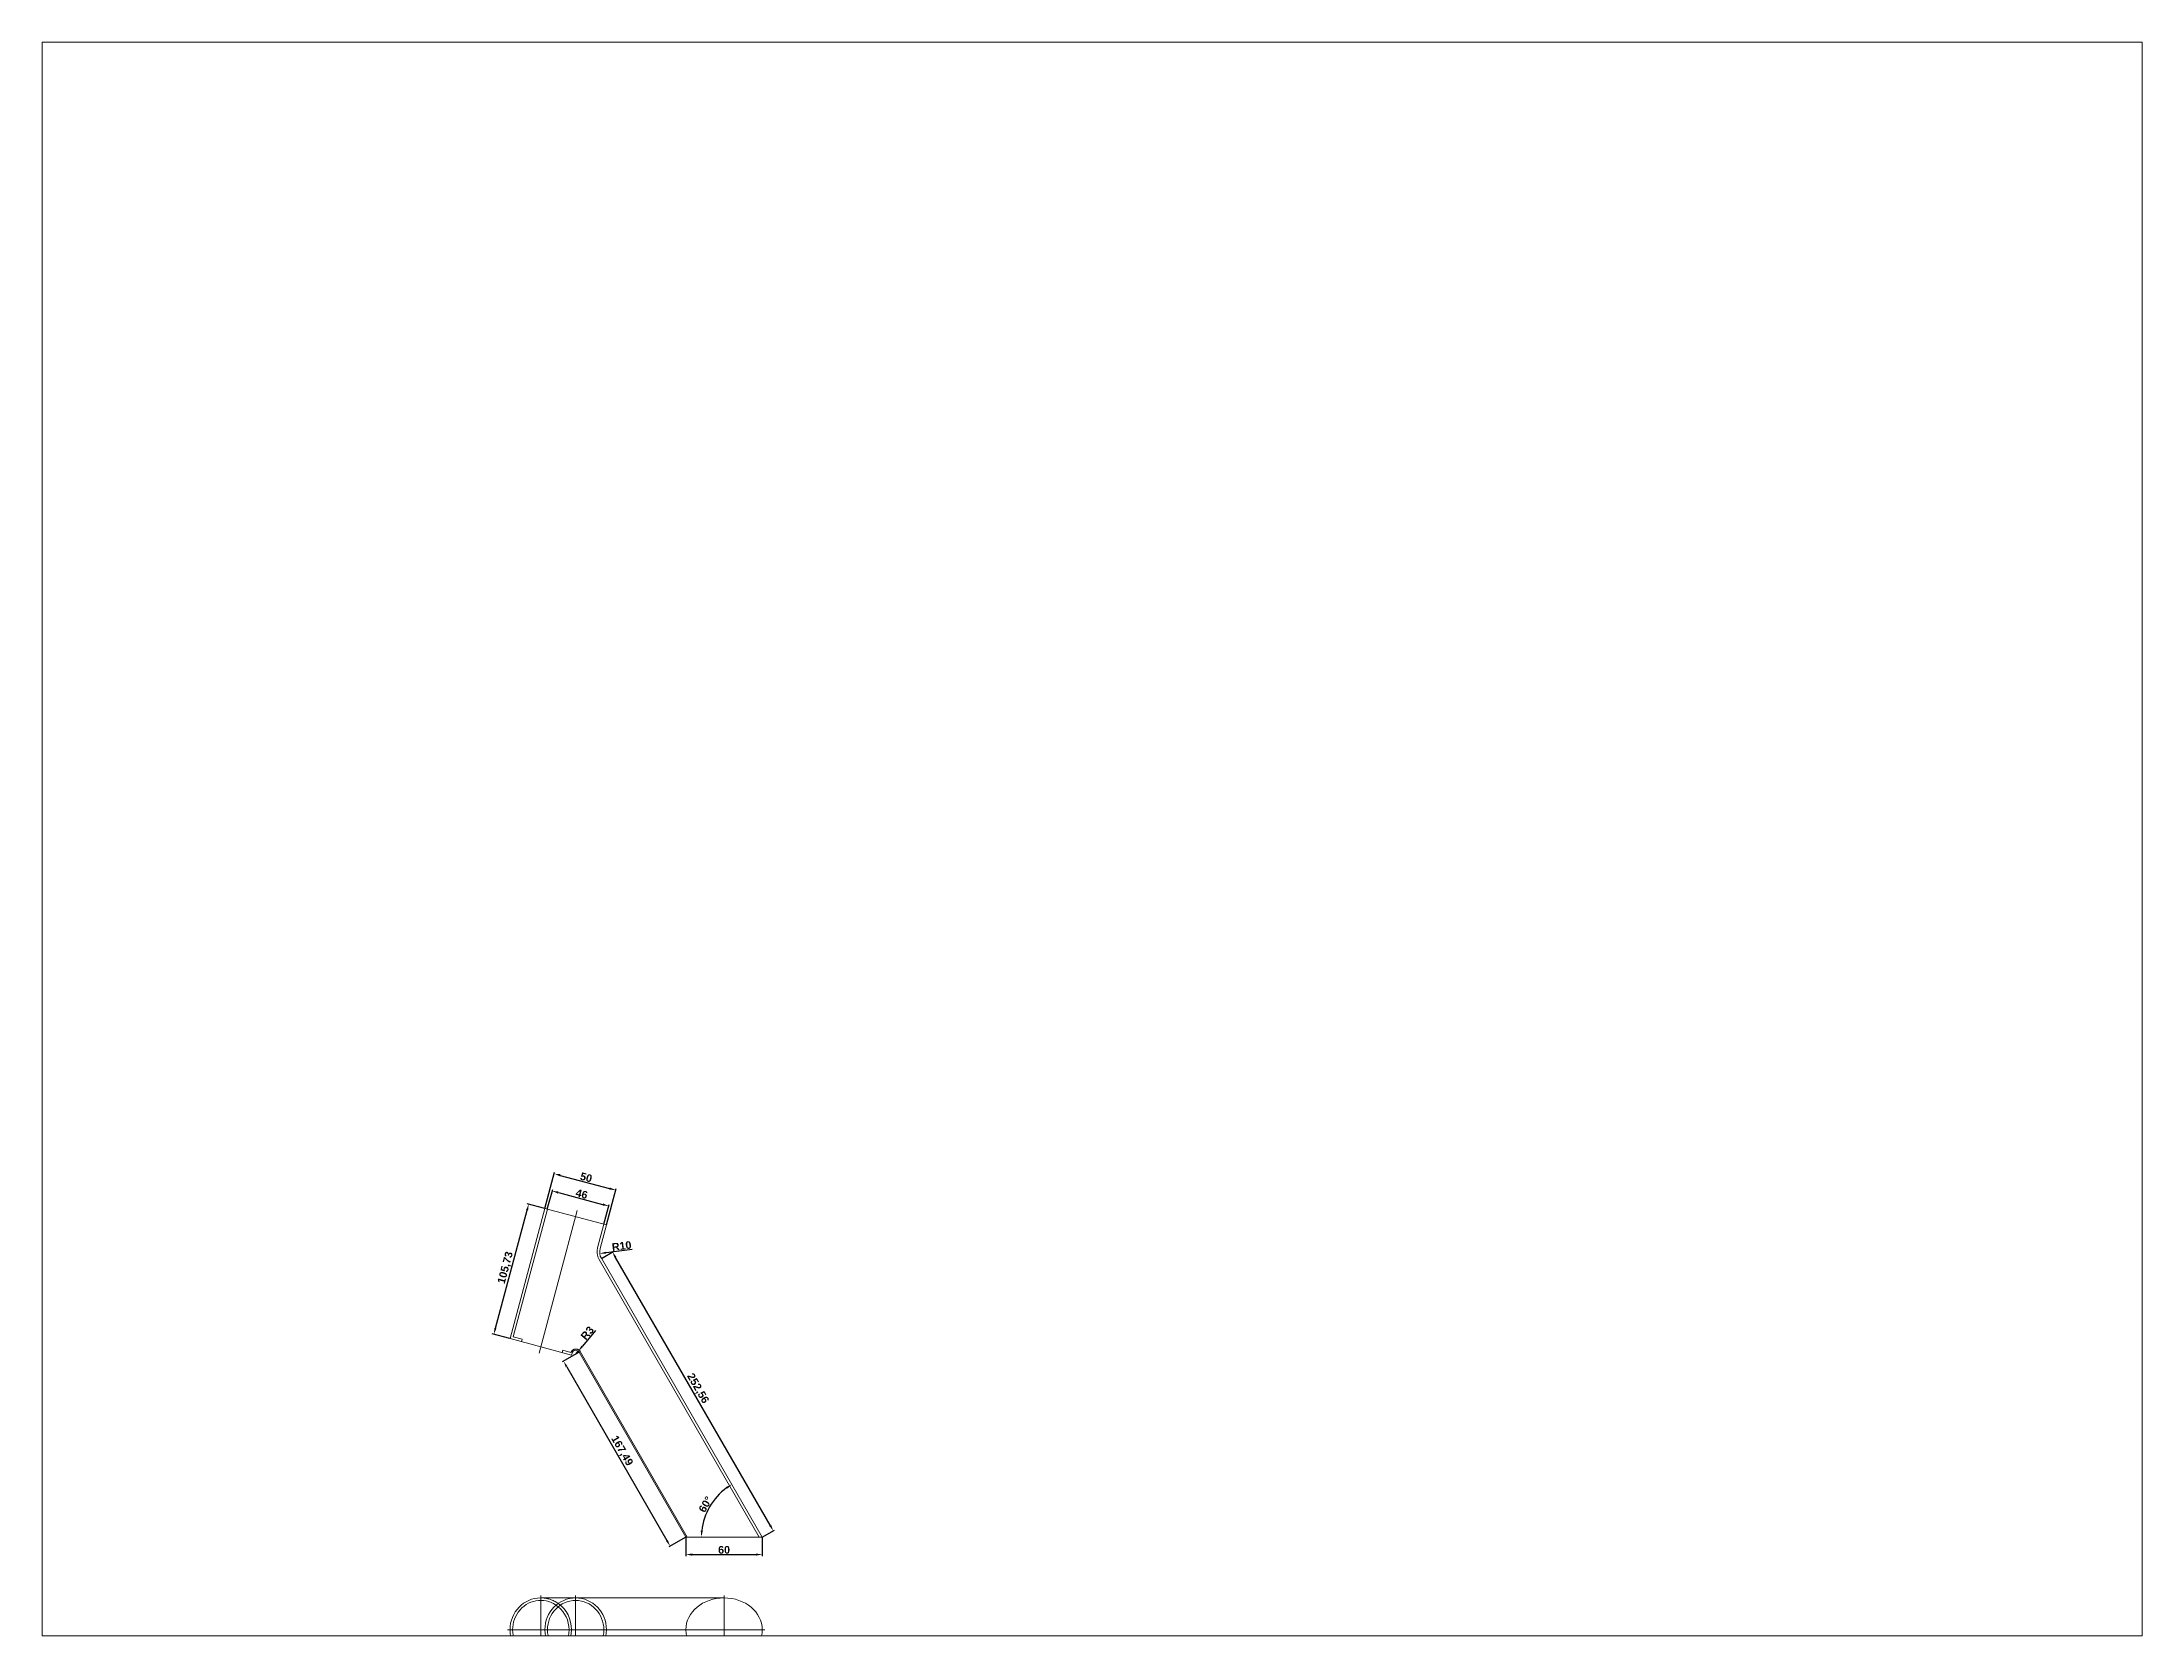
# Paper-space layout 'Presentación2' of a CAD drawing. Header units: millimetres. Extents: x 26 to 231, y 20 to 176.
# The model-space entities are those that its viewports show. They can reach past a viewport. Long polylines and large blocks are cut down to what shows.
import ezdxf

# ---------------------------------------------------------------- set-up
doc = ezdxf.new("R2010")
doc.units = ezdxf.units.MM
doc.linetypes.add('TRAZO_Y_PUNTO', pattern=[25.4, 12.7, -6.35, 0, -6.35])
doc.linetypes.add('TRAZOS', pattern=[19.05, 12.7, -6.35])
for name, color, linetype, lineweight in [('01_Contornos', 7, 'Continuous', 20), ('02_Ocultas', 4, 'TRAZOS', 20), ('03_Ejes', 1, 'TRAZO_Y_PUNTO', 18), ('04_Cotas', 3, 'Continuous', 18)]:
    doc.layers.add(name, color=color, linetype=linetype, lineweight=lineweight)
doc.styles.add('EstiloCota', font='arialbd.ttf', dxfattribs={"height": 6})
doc.dimstyles.new('CotasUNE', dxfattribs={"dimtxt": 10, "dimasz": 5, "dimexe": 1.25, "dimexo": 0, "dimtad": 1, "dimtxsty": 'EstiloCota', "dimcen": 2.5, "dimclrd": 256, "dimclrt": 256, "dimadec": 0, "dimazin": 0, "dimtfac": 1, "dimtmove": 0, "dimatfit": 3, "dimfxl": 1, "dimarcsym": 0})

# ---------------------------------------------------------------- blocks, each defined once
blk = doc.blocks.new('*D39')
at = {"layer": '04_Cotas', "color": 0, "lineweight": -2, "transparency": 16777216}
for p, q in [((198.3, 131.8), (198.3, 116.9)), ((258.3, 131.8), (258.3, 116.9))]:
    blk.add_line(p, q, dxfattribs=at)
at = {"layer": '04_Cotas', "lineweight": -2, "transparency": 16777216}
blk.add_line((203.3, 118.1), (253.3, 118.1), dxfattribs=at)
at = {"layer": '04_Cotas', "transparency": 16777216}
for points in [[(203.3, 119), (203.3, 117.3), (198.3, 118.1)], [(253.3, 119), (253.3, 117.3), (258.3, 118.1)]]:
    blk.add_solid(points, dxfattribs=at)
at = {"layer": 'Defpoints', "color": 0}
for p in [(198.3, 131.8), (258.3, 131.8), (258.3, 118.1)]:
    blk.add_point(p, dxfattribs=at)
at = {"layer": '04_Cotas', "transparency": 16777216, "insert": (228.3, 121.8), "char_height": 6, "attachment_point": 5, "style": 'EstiloCota'}
blk.add_mtext('60', dxfattribs=at)
blk = doc.blocks.new('*D40')
at = {"layer": '04_Cotas', "color": 0, "lineweight": -2, "transparency": 16777216}
for p, q in [((132, 350.5), (141.7, 356.2)), ((258.3, 131.8), (268, 137.4))]:
    blk.add_line(p, q, dxfattribs=at)
at = {"layer": '04_Cotas', "lineweight": -2, "transparency": 16777216}
blk.add_line((264.4, 141.2), (143.2, 351.2), dxfattribs=at)
at = {"layer": '04_Cotas', "transparency": 16777216}
for points in [[(143.9, 351.6), (142.4, 350.8), (140.7, 355.5)], [(265.2, 141.6), (263.7, 140.7), (266.9, 136.8)]]:
    blk.add_solid(points, dxfattribs=at)
at = {"layer": 'Defpoints', "color": 0}
for p in [(132, 350.5), (140.7, 355.5), (258.3, 131.8)]:
    blk.add_point(p, dxfattribs=at)
at = {"layer": '04_Cotas', "transparency": 16777216, "insert": (207.5, 248.3), "char_height": 6, "attachment_point": 5, "rotation": 300, "style": 'EstiloCota'}
blk.add_mtext('252,56', dxfattribs=at)
blk = doc.blocks.new('*D41')
at = {"layer": '04_Cotas', "lineweight": -2, "transparency": 16777216}
blk.add_line((156.1, 357.5), (135.7, 354.9), dxfattribs=at)
at = {"layer": '04_Cotas', "transparency": 16777216}
blk.add_solid([(135.6, 355.7), (135.8, 354.1), (130.7, 354.3)], dxfattribs=at)
at = {"layer": 'Defpoints', "color": 0}
for p in [(130.7, 354.3), (140.7, 355.5)]:
    blk.add_point(p, dxfattribs=at)
at = {"layer": '04_Cotas', "transparency": 16777216, "insert": (147.9, 360.2), "char_height": 6, "attachment_point": 5, "rotation": 7.369, "style": 'EstiloCota'}
blk.add_mtext('R10', dxfattribs=at)
blk = doc.blocks.new('*D42')
at = {"layer": '04_Cotas', "lineweight": -2, "transparency": 16777216}
blk.add_line((48.9, 295.8), (73.7, 388.2), dxfattribs=at)
at = {"layer": '04_Cotas', "color": 0, "lineweight": -2, "transparency": 16777216}
for p, q in [((87.7, 389.6), (73.7, 393.4)), ((60.3, 287.5), (46.4, 291.3))]:
    blk.add_line(p, q, dxfattribs=at)
at = {"layer": '04_Cotas', "transparency": 16777216}
for points in [[(72.9, 388.4), (74.5, 388), (75, 393.1)], [(48.1, 296), (49.7, 295.5), (47.6, 290.9)]]:
    blk.add_solid(points, dxfattribs=at)
at = {"layer": 'Defpoints', "color": 0}
for p in [(75, 393.1), (87.7, 389.6), (60.3, 287.5)]:
    blk.add_point(p, dxfattribs=at)
at = {"layer": '04_Cotas', "transparency": 16777216, "insert": (57.1, 343.1), "char_height": 6, "attachment_point": 5, "rotation": 75, "style": 'EstiloCota'}
blk.add_mtext('105,73', dxfattribs=at)
blk = doc.blocks.new('*D43')
at = {"layer": '04_Cotas', "lineweight": -2, "transparency": 16777216}
for p, q in [((127.3, 293.8), (117.1, 281.5)), ((111.9, 275.4), (113.9, 277.7))]:
    blk.add_line(p, q, dxfattribs=at)
at = {"layer": '04_Cotas', "transparency": 16777216}
blk.add_solid([(116.4, 282.1), (117.7, 281), (113.9, 277.7)], dxfattribs=at)
at = {"layer": 'Defpoints', "color": 0}
for p in [(111.9, 275.4), (113.9, 277.7)]:
    blk.add_point(p, dxfattribs=at)
at = {"layer": '04_Cotas', "transparency": 16777216, "insert": (121, 291.9), "char_height": 6, "attachment_point": 5, "rotation": 50.1164, "style": 'EstiloCota'}
blk.add_mtext('R3', dxfattribs=at)
blk = doc.blocks.new('*D44')
at = {"layer": '04_Cotas', "color": 0, "lineweight": -2, "transparency": 16777216}
for p, q in [((114.5, 276.9), (101.2, 269.2)), ((198.3, 131.8), (184.9, 124.1))]:
    blk.add_line(p, q, dxfattribs=at)
at = {"layer": '04_Cotas', "lineweight": -2, "transparency": 16777216}
blk.add_line((104.8, 265.5), (183.5, 129.1), dxfattribs=at)
at = {"layer": '04_Cotas', "transparency": 16777216}
for points in [[(105.5, 265.9), (104.1, 265.1), (102.3, 269.8)], [(184.2, 129.5), (182.8, 128.7), (186, 124.7)]]:
    blk.add_solid(points, dxfattribs=at)
at = {"layer": 'Defpoints', "color": 0}
for p in [(114.5, 276.9), (186, 124.7), (198.3, 131.8)]:
    blk.add_point(p, dxfattribs=at)
at = {"layer": '04_Cotas', "transparency": 16777216, "insert": (147.9, 199.4), "char_height": 6, "attachment_point": 5, "rotation": 300, "style": 'EstiloCota'}
blk.add_mtext('167,49', dxfattribs=at)
blk = doc.blocks.new('*D45')
at = {"layer": '04_Cotas', "color": 0, "lineweight": -2, "transparency": 16777216}
for p, q in [((87.7, 389.6), (95.3, 418.1)), ((136, 376.7), (143.6, 405.2))]:
    blk.add_line(p, q, dxfattribs=at)
at = {"layer": '04_Cotas', "lineweight": -2, "transparency": 16777216}
blk.add_line((99.8, 415.6), (138.5, 405.3), dxfattribs=at)
at = {"layer": '04_Cotas', "transparency": 16777216}
for points in [[(100, 416.5), (99.6, 414.8), (95, 416.9)], [(138.7, 406.1), (138.2, 404.5), (143.3, 404)]]:
    blk.add_solid(points, dxfattribs=at)
at = {"layer": 'Defpoints', "color": 0}
for p in [(143.3, 404), (87.7, 389.6), (136, 376.7)]:
    blk.add_point(p, dxfattribs=at)
at = {"layer": '04_Cotas', "transparency": 16777216, "insert": (120.1, 414), "char_height": 6, "attachment_point": 5, "rotation": 345, "style": 'EstiloCota'}
blk.add_mtext('50', dxfattribs=at)
blk = doc.blocks.new('*D46')
at = {"layer": '04_Cotas', "color": 0, "lineweight": -2, "transparency": 16777216}
for p, q in [((89.6, 389.1), (93.8, 404.6)), ((134, 377.2), (138.2, 392.7))]:
    blk.add_line(p, q, dxfattribs=at)
at = {"layer": '04_Cotas', "lineweight": -2, "transparency": 16777216}
blk.add_line((98.3, 402.1), (133, 392.8), dxfattribs=at)
at = {"layer": '04_Cotas', "transparency": 16777216}
for points in [[(98.5, 402.9), (98, 401.3), (93.4, 403.4)], [(133.3, 393.6), (132.8, 392), (137.9, 391.5)]]:
    blk.add_solid(points, dxfattribs=at)
at = {"layer": 'Defpoints', "color": 0}
for p in [(89.6, 389.1), (137.9, 391.5), (134, 377.2)]:
    blk.add_point(p, dxfattribs=at)
at = {"layer": '04_Cotas', "transparency": 16777216, "insert": (116.6, 401), "char_height": 6, "attachment_point": 5, "rotation": 345, "style": 'EstiloCota'}
blk.add_mtext('46', dxfattribs=at)
blk = doc.blocks.new('*D47')
at = {"layer": '04_Cotas', "lineweight": -2, "transparency": 16777216}
blk.add_arc((258.3, 131.8), 47.7, 126.0046, 173.9954, dxfattribs=at)
at = {"layer": '04_Cotas', "transparency": 16777216}
for points in [[(229.8, 171.1), (230.7, 169.7), (234.4, 173.2)], [(211.6, 136.8), (210, 136.9), (210.5, 131.8)]]:
    blk.add_solid(points, dxfattribs=at)
at = {"layer": 'Defpoints', "color": 0}
for p in [(132, 350.5), (221.7, 162.5), (198.3, 131.8), (258.3, 131.8), (258.3, 131.8)]:
    blk.add_point(p, dxfattribs=at)
at = {"layer": '04_Cotas', "transparency": 16777216, "insert": (213.7, 157.5), "char_height": 6, "attachment_point": 5, "rotation": 60, "style": 'EstiloCota'}
blk.add_mtext('60°', dxfattribs=at)

msp = doc.modelspace()

# ---------------------------------------------------------------- linework, layer by layer
at = {"layer": '01_Contornos'}
for p, q in [((87.682, 389.646), (60.317, 287.516)), ((135.979, 376.705), (87.682, 389.646)), ((131.002, 358.131), (135.979, 376.705)), ((258.279, 131.824), (132.001, 350.543)), ((60.317, 287.516), (108.613, 274.576)), ((108.613, 274.576), (109.036, 276.153)), ((198.279, 131.824), (114.532, 276.877)), ((258.279, 131.824), (198.279, 131.824)), ((84.465, 84.147), (228.279, 84.147))]:
    msp.add_line(p, q, dxfattribs=at)
for centre, radius, start, end in [((140.661, 355.543), 10, 165, 210), ((111.934, 275.377), 3, 30, 165)]:
    msp.add_arc(centre, radius, start, end, dxfattribs=at)
for centre, major_axis, ratio, start_param, end_param in [((84.465, 59.147), (0, 25), 0.96592583, 6.28318531, 9.42477796), ((228.279, 59.147), (30, 0), 0.83333333, 4.71238898, 7.85398163), ((84.465, 59.147), (0, 25), 0.96592583, 3.74398681, 5.68079115), ((84.465, 59.147), (0.003, -22.997), 0.96306955, 6.95244765, 8.75870702)]:
    msp.add_ellipse(centre, major_axis=major_axis, ratio=ratio, start_param=start_param, end_param=end_param, dxfattribs=at)
for major_axis, ratio in [((0, 25), 0.96592583), ((0.003, -22.997), 0.96306955)]:
    msp.add_ellipse((111.831, 59.147), major_axis=major_axis, ratio=ratio, dxfattribs=at)
at = {"layer": '02_Ocultas', "ltscale": 0.4}
for p, q in [((89.614, 389.128), (62.766, 288.931)), ((129.07, 358.649), (134.047, 377.223)), ((255.969, 131.824), (130.269, 349.543)), ((62.766, 288.931), (69.769, 287.054)), ((69.252, 285.122), (69.769, 287.054)), ((101.127, 276.581), (101.645, 278.513)), ((101.645, 278.513), (108.181, 276.762)), ((199.433, 131.824), (115.398, 277.377))]:
    msp.add_line(p, q, dxfattribs=at)
for centre, radius, start, end in [((140.661, 355.543), 12, 165, 210), ((111.934, 275.377), 4, 30, 159.744842)]:
    msp.add_arc(centre, radius, start, end, dxfattribs=at)
at = {"layer": '02_Ocultas', "ltscale": 0.5}
for centre, major_axis, ratio, start_param, end_param in [((84.465, 59.147), (0.003, -22.997), 0.96306955, 2.47552171, 6.95244765), ((84.465, 59.147), (0, 25), 0.96592583, 5.68079115, 6.28318531), ((228.279, 59.147), (30, 0), 0.83333333, 1.57079633, 4.71238898)]:
    msp.add_ellipse(centre, major_axis=major_axis, ratio=ratio, start_param=start_param, end_param=end_param, dxfattribs=at)
at = {"layer": '03_Ejes', "ltscale": 0.5}
for p, q in [((83.171, 276.216), (113.125, 388.005)), ((84.465, 59.147), (84.465, 86.147)), ((111.831, 59.147), (111.831, 86.147)), ((228.279, 59.147), (228.279, 86.147)), ((84.465, 59.147), (58.317, 59.147)), ((113.386, 59.147), (84.465, 59.147)), ((84.465, 59.147), (84.465, 32.147)), ((111.831, 59.147), (111.831, 32.147)), ((111.831, 59.147), (260.279, 59.147)), ((228.279, 59.147), (228.279, 32.147))]:
    msp.add_line(p, q, dxfattribs=at)

# ---------------------------------------------------------------- dimensions: what is measured, and where the dimension line sits
at = {"layer": '04_Cotas'}
for p1, p2, distance, picture, middle in [((87.682, 389.646), (135.979, 376.705), 28.258, '*D45', (120.099, 414.033)), ((89.614, 389.128), (134.047, 377.223), 14.754, '*D46', (116.604, 400.989)), ((60.317, 287.516), (87.682, 389.646), 13.18, '*D42', (57.109, 343.107)), ((258.279, 131.824), (132.001, 350.543), -10, '*D40', (207.53, 248.336)), ((114.532, 276.877), (198.279, 131.824), -14.149, '*D44', (147.881, 199.429))]:
    dim = msp.add_aligned_dim(p1=p1, p2=p2, distance=distance, dimstyle='CotasUNE', dxfattribs=at)
    dim.commit()
    dim.dimension.update_dxf_attribs({"geometry": picture, "text_midpoint": middle})
dim = msp.add_radius_dim(center=(140.661, 355.543), mpoint=(130.744, 354.26), dimstyle='CotasUNE', dxfattribs=at)
dim.commit()
dim.dimension.update_dxf_attribs({"geometry": '*D41', "text_midpoint": (148.396, 356.543), "dimtype": 164})
dim = msp.add_angular_dim_2l(base=(221.714, 162.505), line1=((258.279, 131.824), (198.279, 131.824)), line2=((258.279, 131.824), (132.001, 350.543)), dimstyle='CotasUNE', dxfattribs=at)
dim.commit()
dim.dimension.update_dxf_attribs({"geometry": '*D47', "text_midpoint": (213.748, 157.533)})
dim = msp.add_radius_dim(center=(111.934, 275.377), mpoint=(113.858, 277.679), dimstyle='CotasUNE', dxfattribs=at)
dim.commit()
dim.dimension.update_dxf_attribs({"geometry": '*D43', "text_midpoint": (120.963, 291.935)})
dim = msp.add_linear_dim(base=(258.279, 118.121), p1=(198.279, 131.824), p2=(258.279, 131.824), dimstyle='CotasUNE', dxfattribs=at)
dim.commit()
dim.dimension.update_dxf_attribs({"geometry": '*D39', "text_midpoint": (228.279, 121.809)})

psp = doc.layouts.new('Presentación2')

# ---------------------------------------------------------------- viewports
at = {"layer": '04_Cotas'}
psp.add_viewport(center=(128.5, 97.5), size=(205.6, 156), view_center_point=(517.041, 679.471), view_height=1250.42305, dxfattribs=at)

doc.saveas('drawing.dxf')
